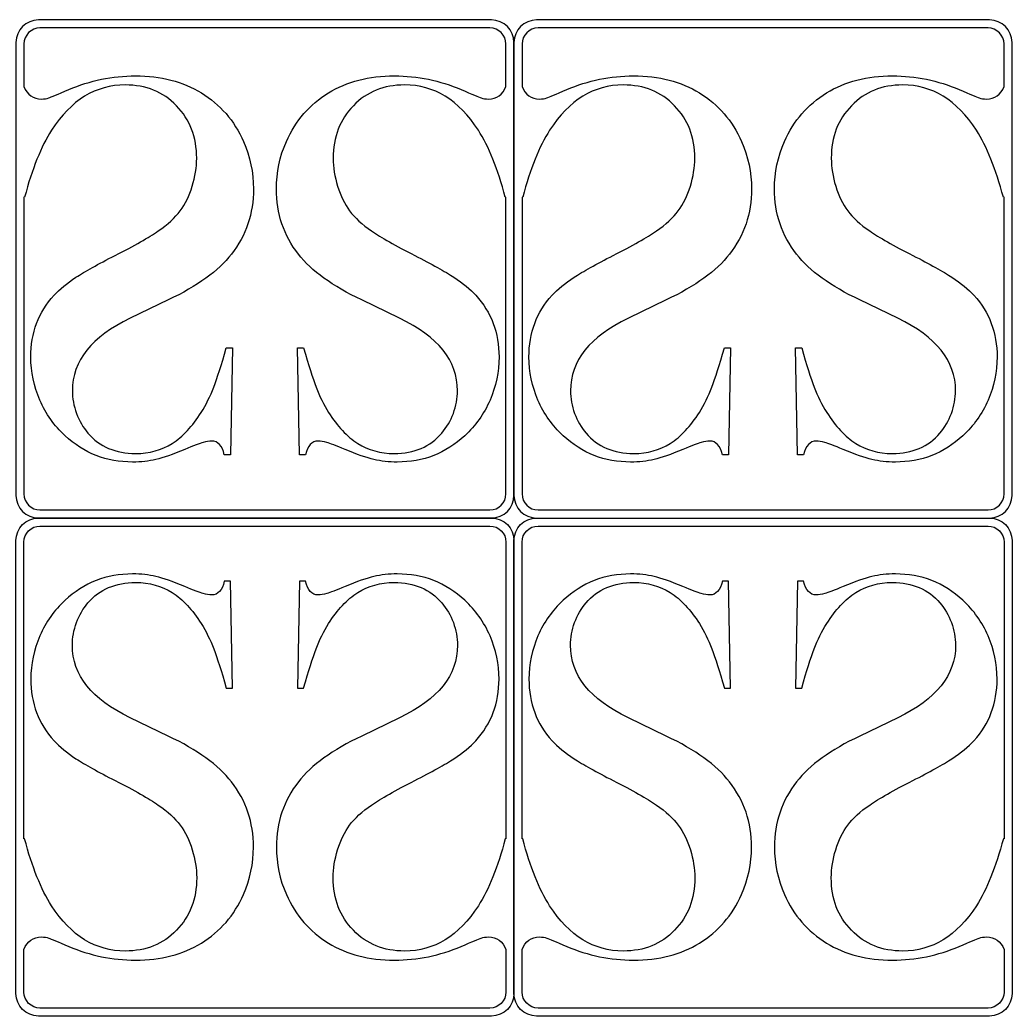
# Model space of a CAD drawing. Header units: centimetres. Extents: x -6 to 6, y -11 to 11.
# Drawn here: x 2.016 to 6, y 7 to 11 of the extents above; entities that cross this region are included whole.
import ezdxf

# ---------------------------------------------------------------- set-up
doc = ezdxf.new("R2010")
doc.units = ezdxf.units.CM
doc.header["$MEASUREMENT"] = 0
doc.layers.add('layer 1', color=7, linetype='Continuous')

msp = doc.modelspace()

# ---------------------------------------------------------------- linework, layer by layer
at = {"layer": 'layer 1', "color": 242}
for points, knots in [([(3.9094, 9.00025), (3.9094, 9.00025), (2.09061, 9.00025), (2.09061, 9.00025), (2.09061, 9.00025), (2.04078, 9.00025), (2, 9.04104), (2, 9.09087), (2, 9.09087), (2, 9.09087), (2, 10.90963), (2, 10.90963), (2, 10.90963), (2, 10.95948), (2.04078, 11.00026), (2.09061, 11.00026), (2.09061, 11.00026), (2.09061, 11.00026), (3.9094, 11.00026), (3.9094, 11.00026), (3.9094, 11.00026), (3.95923, 11.00026), (4, 10.95948), (4, 10.90965), (4, 10.90965), (4, 10.90965), (4.00001, 9.09085), (4.00001, 9.09085), (4.00001, 9.09085), (4.00001, 9.04102), (3.95922, 9.00026), (3.9094, 9.00025)], [0, 0, 0, 0, 0.1111111, 0.1111111, 0.1111111, 0.1111111, 0.2222222, 0.2222222, 0.2222222, 0.2222222, 0.3333333, 0.3333333, 0.3333333, 0.3333333, 0.4444444, 0.4444444, 0.4444444, 0.4444444, 0.5555556, 0.5555556, 0.5555556, 0.5555556, 0.6666667, 0.6666667, 0.6666667, 0.6666667, 0.7777778, 0.7777778, 0.7777778, 0.7777778, 1, 1, 1, 1]), ([(5.9094, 9.00023), (5.9094, 9.00023), (4.09062, 9.00023), (4.09062, 9.00023), (4.09062, 9.00023), (4.04079, 9.00023), (4.00001, 9.04102), (4.00001, 9.09085), (4.00001, 9.09085), (4.00001, 9.09085), (4.00002, 10.90961), (4.00002, 10.90961), (4.00002, 10.90961), (4.00002, 10.95946), (4.04079, 11.00024), (4.09062, 11.00024), (4.09062, 11.00024), (4.09062, 11.00024), (5.9094, 11.00024), (5.9094, 11.00024), (5.9094, 11.00024), (5.95924, 11.00024), (6.00001, 10.95946), (6.00001, 10.90963), (6.00001, 10.90963), (6.00001, 10.90963), (6.00002, 9.09083), (6.00002, 9.09083), (6.00002, 9.09083), (6.00002, 9.041), (5.95923, 9.00024), (5.9094, 9.00023)], [0, 0, 0, 0, 0.1111111, 0.1111111, 0.1111111, 0.1111111, 0.2222222, 0.2222222, 0.2222222, 0.2222222, 0.3333333, 0.3333333, 0.3333333, 0.3333333, 0.4444444, 0.4444444, 0.4444444, 0.4444444, 0.5555556, 0.5555556, 0.5555556, 0.5555556, 0.6666667, 0.6666667, 0.6666667, 0.6666667, 0.7777778, 0.7777778, 0.7777778, 0.7777778, 1, 1, 1, 1]), ([(2.03227, 10.28803), (2.03227, 10.28803), (2.03492, 10.28799), (2.03492, 10.28799), (2.03492, 10.28799), (2.06518, 10.40197), (2.10132, 10.49161), (2.14301, 10.55727), (2.14301, 10.55727), (2.2216, 10.67863), (2.32044, 10.73913), (2.43922, 10.73913), (2.43922, 10.73913), (2.52222, 10.73911), (2.59084, 10.71147), (2.64469, 10.65576), (2.64469, 10.65576), (2.69892, 10.60043), (2.72585, 10.52998), (2.72585, 10.44476), (2.72585, 10.44476), (2.72586, 10.40824), (2.71995, 10.37062), (2.70814, 10.33262), (2.70814, 10.33262), (2.69597, 10.29426), (2.68011, 10.26143), (2.65982, 10.23413), (2.65982, 10.23413), (2.63916, 10.20571), (2.60965, 10.1788), (2.57165, 10.15298), (2.57165, 10.15298), (2.53404, 10.12677), (2.47612, 10.09395), (2.39828, 10.05448), (2.39828, 10.05448), (2.33005, 10.0198), (2.27728, 9.99066), (2.24113, 9.96669), (2.24113, 9.96669), (2.20461, 9.94308), (2.17547, 9.91873), (2.15297, 9.89438), (2.15297, 9.89438), (2.09101, 9.8265), (2.06001, 9.74388), (2.06001, 9.64687), (2.06001, 9.64687), (2.06001, 9.58673), (2.07218, 9.52919), (2.09616, 9.47349), (2.09616, 9.47349), (2.12051, 9.41815), (2.15408, 9.37057), (2.19724, 9.33073), (2.19724, 9.33073), (2.2736, 9.26026), (2.36397, 9.22486), (2.46837, 9.22486), (2.46837, 9.22486), (2.50232, 9.22486), (2.53366, 9.22819), (2.56243, 9.23519), (2.56243, 9.23519), (2.59122, 9.24182), (2.62994, 9.25548), (2.67789, 9.27577), (2.67789, 9.27577), (2.71404, 9.29014), (2.73839, 9.29938), (2.75167, 9.30307), (2.75167, 9.30307), (2.76458, 9.30711), (2.77602, 9.30897), (2.78597, 9.30897), (2.78597, 9.30897), (2.81143, 9.30895), (2.8284, 9.29089), (2.83688, 9.254), (2.83688, 9.254), (2.83688, 9.254), (2.86161, 9.25399), (2.86161, 9.25399), (2.86161, 9.25399), (2.86161, 9.25399), (2.86935, 9.68301), (2.86935, 9.68301), (2.86935, 9.68301), (2.86935, 9.68301), (2.84463, 9.68301), (2.84463, 9.68301), (2.84463, 9.68301), (2.82509, 9.61441), (2.80847, 9.56203), (2.79446, 9.52587), (2.79446, 9.52587), (2.78045, 9.48933), (2.76347, 9.45542), (2.74429, 9.42443), (2.74429, 9.42443), (2.70888, 9.36835), (2.67014, 9.32667), (2.62736, 9.29975), (2.62736, 9.29975), (2.58494, 9.27282), (2.53587, 9.25917), (2.48054, 9.25917), (2.48054, 9.25917), (2.40012, 9.25917), (2.3363, 9.28646), (2.28946, 9.34143), (2.28946, 9.34143), (2.26992, 9.36392), (2.25478, 9.39012), (2.24335, 9.42037), (2.24335, 9.42037), (2.23228, 9.45062), (2.22674, 9.48087), (2.22674, 9.51112), (2.22674, 9.51112), (2.22675, 9.63173), (2.30421, 9.72876), (2.45915, 9.80217), (2.45915, 9.80217), (2.45915, 9.80217), (2.6115, 9.87593), (2.6115, 9.87593), (2.6115, 9.87593), (2.72881, 9.93127), (2.81327, 9.99251), (2.86529, 10.05965), (2.86529, 10.05965), (2.92432, 10.13489), (2.95382, 10.22196), (2.95382, 10.32156), (2.95382, 10.32156), (2.95382, 10.38796), (2.94054, 10.45141), (2.91398, 10.5119), (2.91398, 10.5119), (2.87636, 10.596), (2.82028, 10.66129), (2.74503, 10.70704), (2.74503, 10.70704), (2.67015, 10.75277), (2.58198, 10.77565), (2.48017, 10.77565), (2.48017, 10.77565), (2.38721, 10.77565), (2.29794, 10.75721), (2.21199, 10.72069), (2.21199, 10.72069), (2.16737, 10.70113), (2.1408, 10.69007), (2.13231, 10.68712), (2.13231, 10.68712), (2.12346, 10.68417), (2.11387, 10.68269), (2.1028, 10.68269), (2.1028, 10.68269), (2.06908, 10.68268), (2.04533, 10.69946), (2.03227, 10.73295), (2.03227, 10.73295), (2.03227, 10.73295), (2.03227, 10.9037), (2.03227, 10.9037), (2.03227, 10.9037), (2.03227, 10.93906), (2.0612, 10.96799), (2.09656, 10.96799), (2.09656, 10.96799), (2.09656, 10.96799), (3.90345, 10.96797), (3.90345, 10.96797), (3.90345, 10.96797), (3.93881, 10.96797), (3.96773, 10.93906), (3.96773, 10.9037), (3.96773, 10.9037), (3.96773, 10.9037), (3.96774, 10.73332), (3.96774, 10.73332), (3.96774, 10.73332), (3.9547, 10.69956), (3.93092, 10.68269), (3.89707, 10.68269), (3.89707, 10.68269), (3.886, 10.68268), (3.87642, 10.68417), (3.86756, 10.68712), (3.86756, 10.68712), (3.85908, 10.69006), (3.83252, 10.70114), (3.78788, 10.72069), (3.78788, 10.72069), (3.70193, 10.75721), (3.61266, 10.77565), (3.5197, 10.77565), (3.5197, 10.77565), (3.4179, 10.77565), (3.32973, 10.75278), (3.25484, 10.70704), (3.25484, 10.70704), (3.1796, 10.66129), (3.12352, 10.596), (3.0859, 10.5119), (3.0859, 10.5119), (3.05933, 10.4514), (3.04605, 10.38796), (3.04605, 10.32156), (3.04605, 10.32156), (3.04606, 10.22195), (3.07557, 10.1349), (3.13459, 10.05965), (3.13459, 10.05965), (3.1866, 9.99249), (3.27108, 9.93128), (3.38838, 9.87594), (3.38838, 9.87594), (3.38838, 9.87594), (3.54073, 9.80215), (3.54073, 9.80215), (3.54073, 9.80215), (3.69566, 9.72875), (3.77313, 9.63174), (3.77313, 9.51112), (3.77313, 9.51112), (3.77313, 9.48086), (3.76759, 9.45062), (3.75653, 9.42037), (3.75653, 9.42037), (3.74509, 9.39012), (3.72996, 9.36393), (3.71041, 9.34143), (3.71041, 9.34143), (3.66357, 9.28645), (3.59975, 9.25917), (3.51933, 9.25917), (3.51933, 9.25917), (3.46401, 9.25917), (3.41494, 9.27282), (3.37252, 9.29975), (3.37252, 9.29975), (3.32973, 9.32666), (3.291, 9.36836), (3.25558, 9.42443), (3.25558, 9.42443), (3.23641, 9.4554), (3.21943, 9.48935), (3.20541, 9.52587), (3.20541, 9.52587), (3.1914, 9.56202), (3.1748, 9.61441), (3.15525, 9.68301), (3.15525, 9.68301), (3.15525, 9.68301), (3.13053, 9.68301), (3.13053, 9.68301), (3.13053, 9.68301), (3.13053, 9.68301), (3.13828, 9.25399), (3.13828, 9.25399), (3.13828, 9.25399), (3.13828, 9.25399), (3.163, 9.25399), (3.163, 9.25399), (3.163, 9.25399), (3.17147, 9.29088), (3.18844, 9.30897), (3.2139, 9.30897), (3.2139, 9.30897), (3.22386, 9.30895), (3.23529, 9.30712), (3.2482, 9.30307), (3.2482, 9.30307), (3.26148, 9.29937), (3.28583, 9.29015), (3.32198, 9.27577), (3.32198, 9.27577), (3.36994, 9.25548), (3.40867, 9.24183), (3.43744, 9.23519), (3.43744, 9.23519), (3.46622, 9.22817), (3.49757, 9.22486), (3.53151, 9.22486), (3.53151, 9.22486), (3.6359, 9.22486), (3.72628, 9.26027), (3.80264, 9.33073), (3.80264, 9.33073), (3.84579, 9.37057), (3.87936, 9.41816), (3.90371, 9.47349), (3.90371, 9.47349), (3.9277, 9.52918), (3.93986, 9.58674), (3.93986, 9.64687), (3.93986, 9.64687), (3.93987, 9.74387), (3.90888, 9.82651), (3.8469, 9.89438), (3.8469, 9.89438), (3.82441, 9.91871), (3.79526, 9.94308), (3.75874, 9.96669), (3.75874, 9.96669), (3.72259, 9.99065), (3.66984, 10.01981), (3.60159, 10.05448), (3.60159, 10.05448), (3.52377, 10.09393), (3.46585, 10.12679), (3.42822, 10.15298), (3.42822, 10.15298), (3.39023, 10.17879), (3.36071, 10.20572), (3.34005, 10.23413), (3.34005, 10.23413), (3.31977, 10.26141), (3.30391, 10.29426), (3.29173, 10.33262), (3.29173, 10.33262), (3.27994, 10.37061), (3.27403, 10.40824), (3.27403, 10.44476), (3.27403, 10.44476), (3.27403, 10.52996), (3.30096, 10.60043), (3.35518, 10.65576), (3.35518, 10.65576), (3.40904, 10.71147), (3.47765, 10.73913), (3.56065, 10.73913), (3.56065, 10.73913), (3.67943, 10.73911), (3.77829, 10.67864), (3.85686, 10.55727), (3.85686, 10.55727), (3.89855, 10.4916), (3.93469, 10.40197), (3.96495, 10.28799), (3.96495, 10.28799), (3.96495, 10.28799), (3.96774, 10.28803), (3.96774, 10.28803), (3.96774, 10.28803), (3.96774, 10.28803), (3.96774, 9.0968), (3.96774, 9.0968), (3.96774, 9.0968), (3.96774, 9.06144), (3.9388, 9.03253), (3.90344, 9.03253), (3.90344, 9.03253), (3.90344, 9.03253), (2.09656, 9.03251), (2.09656, 9.03251), (2.09656, 9.03251), (2.0612, 9.03251), (2.03227, 9.06146), (2.03227, 9.09682), (2.03227, 9.09682), (2.03227, 9.09682), (2.03227, 10.28803), (2.03227, 10.28803)], [0, 0, 0, 0, 0.0107527, 0.0107527, 0.0107527, 0.0107527, 0.0215054, 0.0215054, 0.0215054, 0.0215054, 0.0322581, 0.0322581, 0.0322581, 0.0322581, 0.0430108, 0.0430108, 0.0430108, 0.0430108, 0.0537634, 0.0537634, 0.0537634, 0.0537634, 0.0645161, 0.0645161, 0.0645161, 0.0645161, 0.0752688, 0.0752688, 0.0752688, 0.0752688, 0.0860215, 0.0860215, 0.0860215, 0.0860215, 0.0967742, 0.0967742, 0.0967742, 0.0967742, 0.1075269, 0.1075269, 0.1075269, 0.1075269, 0.1182796, 0.1182796, 0.1182796, 0.1182796, 0.1290323, 0.1290323, 0.1290323, 0.1290323, 0.1397849, 0.1397849, 0.1397849, 0.1397849, 0.1505376, 0.1505376, 0.1505376, 0.1505376, 0.1612903, 0.1612903, 0.1612903, 0.1612903, 0.172043, 0.172043, 0.172043, 0.172043, 0.1827957, 0.1827957, 0.1827957, 0.1827957, 0.1935484, 0.1935484, 0.1935484, 0.1935484, 0.2043011, 0.2043011, 0.2043011, 0.2043011, 0.2150538, 0.2150538, 0.2150538, 0.2150538, 0.2258065, 0.2258065, 0.2258065, 0.2258065, 0.2365591, 0.2365591, 0.2365591, 0.2365591, 0.2473118, 0.2473118, 0.2473118, 0.2473118, 0.2580645, 0.2580645, 0.2580645, 0.2580645, 0.2688172, 0.2688172, 0.2688172, 0.2688172, 0.2795699, 0.2795699, 0.2795699, 0.2795699, 0.2903226, 0.2903226, 0.2903226, 0.2903226, 0.3010753, 0.3010753, 0.3010753, 0.3010753, 0.311828, 0.311828, 0.311828, 0.311828, 0.3225806, 0.3225806, 0.3225806, 0.3225806, 0.3333333, 0.3333333, 0.3333333, 0.3333333, 0.344086, 0.344086, 0.344086, 0.344086, 0.3548387, 0.3548387, 0.3548387, 0.3548387, 0.3655914, 0.3655914, 0.3655914, 0.3655914, 0.3763441, 0.3763441, 0.3763441, 0.3763441, 0.3870968, 0.3870968, 0.3870968, 0.3870968, 0.3978495, 0.3978495, 0.3978495, 0.3978495, 0.4086022, 0.4086022, 0.4086022, 0.4086022, 0.4193548, 0.4193548, 0.4193548, 0.4193548, 0.4301075, 0.4301075, 0.4301075, 0.4301075, 0.4408602, 0.4408602, 0.4408602, 0.4408602, 0.4516129, 0.4516129, 0.4516129, 0.4516129, 0.4623656, 0.4623656, 0.4623656, 0.4623656, 0.4731183, 0.4731183, 0.4731183, 0.4731183, 0.483871, 0.483871, 0.483871, 0.483871, 0.4946237, 0.4946237, 0.4946237, 0.4946237, 0.5053763, 0.5053763, 0.5053763, 0.5053763, 0.516129, 0.516129, 0.516129, 0.516129, 0.5268817, 0.5268817, 0.5268817, 0.5268817, 0.5376344, 0.5376344, 0.5376344, 0.5376344, 0.5483871, 0.5483871, 0.5483871, 0.5483871, 0.5591398, 0.5591398, 0.5591398, 0.5591398, 0.5698925, 0.5698925, 0.5698925, 0.5698925, 0.5806452, 0.5806452, 0.5806452, 0.5806452, 0.5913978, 0.5913978, 0.5913978, 0.5913978, 0.6021505, 0.6021505, 0.6021505, 0.6021505, 0.6129032, 0.6129032, 0.6129032, 0.6129032, 0.6236559, 0.6236559, 0.6236559, 0.6236559, 0.6344086, 0.6344086, 0.6344086, 0.6344086, 0.6451613, 0.6451613, 0.6451613, 0.6451613, 0.655914, 0.655914, 0.655914, 0.655914, 0.6666667, 0.6666667, 0.6666667, 0.6666667, 0.6774194, 0.6774194, 0.6774194, 0.6774194, 0.688172, 0.688172, 0.688172, 0.688172, 0.6989247, 0.6989247, 0.6989247, 0.6989247, 0.7096774, 0.7096774, 0.7096774, 0.7096774, 0.7204301, 0.7204301, 0.7204301, 0.7204301, 0.7311828, 0.7311828, 0.7311828, 0.7311828, 0.7419355, 0.7419355, 0.7419355, 0.7419355, 0.7526882, 0.7526882, 0.7526882, 0.7526882, 0.7634409, 0.7634409, 0.7634409, 0.7634409, 0.7741935, 0.7741935, 0.7741935, 0.7741935, 0.7849462, 0.7849462, 0.7849462, 0.7849462, 0.7956989, 0.7956989, 0.7956989, 0.7956989, 0.8064516, 0.8064516, 0.8064516, 0.8064516, 0.8172043, 0.8172043, 0.8172043, 0.8172043, 0.827957, 0.827957, 0.827957, 0.827957, 0.8387097, 0.8387097, 0.8387097, 0.8387097, 0.8494624, 0.8494624, 0.8494624, 0.8494624, 0.8602151, 0.8602151, 0.8602151, 0.8602151, 0.8709677, 0.8709677, 0.8709677, 0.8709677, 0.8817204, 0.8817204, 0.8817204, 0.8817204, 0.8924731, 0.8924731, 0.8924731, 0.8924731, 0.9032258, 0.9032258, 0.9032258, 0.9032258, 0.9139785, 0.9139785, 0.9139785, 0.9139785, 0.9247312, 0.9247312, 0.9247312, 0.9247312, 0.9354839, 0.9354839, 0.9354839, 0.9354839, 0.9462366, 0.9462366, 0.9462366, 0.9462366, 0.9569892, 0.9569892, 0.9569892, 0.9569892, 0.9677419, 0.9677419, 0.9677419, 0.9677419, 0.9784946, 0.9784946, 0.9784946, 0.9784946, 1, 1, 1, 1]), ([(4.03228, 10.28801), (4.03228, 10.28801), (4.03493, 10.28797), (4.03493, 10.28797), (4.03493, 10.28797), (4.06519, 10.40195), (4.10133, 10.49159), (4.14302, 10.55725), (4.14302, 10.55725), (4.2216, 10.67861), (4.32045, 10.73911), (4.43923, 10.73911), (4.43923, 10.73911), (4.52223, 10.73909), (4.59085, 10.71145), (4.6447, 10.65574), (4.6447, 10.65574), (4.69893, 10.60041), (4.72586, 10.52996), (4.72586, 10.44474), (4.72586, 10.44474), (4.72586, 10.40822), (4.71996, 10.3706), (4.70815, 10.3326), (4.70815, 10.3326), (4.69599, 10.29424), (4.68012, 10.26141), (4.65983, 10.23411), (4.65983, 10.23411), (4.63917, 10.20569), (4.60966, 10.17878), (4.57166, 10.15296), (4.57166, 10.15296), (4.53404, 10.12675), (4.47613, 10.09393), (4.39829, 10.05446), (4.39829, 10.05446), (4.33006, 10.01978), (4.27729, 9.99064), (4.24114, 9.96667), (4.24114, 9.96667), (4.20462, 9.94306), (4.17548, 9.91871), (4.15298, 9.89436), (4.15298, 9.89436), (4.09102, 9.82648), (4.06002, 9.74386), (4.06002, 9.64685), (4.06002, 9.64685), (4.06002, 9.58671), (4.07219, 9.52917), (4.09617, 9.47347), (4.09617, 9.47347), (4.12053, 9.41813), (4.15409, 9.37055), (4.19725, 9.33071), (4.19725, 9.33071), (4.2736, 9.26024), (4.36398, 9.22484), (4.46838, 9.22484), (4.46838, 9.22484), (4.50232, 9.22484), (4.53367, 9.22817), (4.56244, 9.23517), (4.56244, 9.23517), (4.59122, 9.2418), (4.62995, 9.25546), (4.6779, 9.27575), (4.6779, 9.27575), (4.71405, 9.29012), (4.7384, 9.29936), (4.75168, 9.30305), (4.75168, 9.30305), (4.7646, 9.30709), (4.77603, 9.30895), (4.78598, 9.30895), (4.78598, 9.30895), (4.81145, 9.30893), (4.82841, 9.29087), (4.83689, 9.25398), (4.83689, 9.25398), (4.83689, 9.25398), (4.86161, 9.25397), (4.86161, 9.25397), (4.86161, 9.25397), (4.86161, 9.25397), (4.86935, 9.68299), (4.86935, 9.68299), (4.86935, 9.68299), (4.86935, 9.68299), (4.84465, 9.68299), (4.84465, 9.68299), (4.84465, 9.68299), (4.8251, 9.61439), (4.80848, 9.56201), (4.79447, 9.52585), (4.79447, 9.52585), (4.78045, 9.48931), (4.76348, 9.4554), (4.7443, 9.42441), (4.7443, 9.42441), (4.70889, 9.36833), (4.67015, 9.32665), (4.62737, 9.29973), (4.62737, 9.29973), (4.58494, 9.2728), (4.53588, 9.25915), (4.48055, 9.25915), (4.48055, 9.25915), (4.40014, 9.25915), (4.33631, 9.28644), (4.28947, 9.34141), (4.28947, 9.34141), (4.26992, 9.3639), (4.25479, 9.3901), (4.24336, 9.42035), (4.24336, 9.42035), (4.2323, 9.4506), (4.22675, 9.48085), (4.22675, 9.5111), (4.22675, 9.5111), (4.22675, 9.63171), (4.30422, 9.72874), (4.45916, 9.80215), (4.45916, 9.80215), (4.45916, 9.80215), (4.6115, 9.87591), (4.6115, 9.87591), (4.6115, 9.87591), (4.72882, 9.93125), (4.81328, 9.99249), (4.8653, 10.05963), (4.8653, 10.05963), (4.92433, 10.13487), (4.95383, 10.22194), (4.95383, 10.32154), (4.95383, 10.32154), (4.95384, 10.38794), (4.94055, 10.45139), (4.91399, 10.51188), (4.91399, 10.51188), (4.87638, 10.59598), (4.82029, 10.66127), (4.74504, 10.70702), (4.74504, 10.70702), (4.67016, 10.75275), (4.58199, 10.77563), (4.48018, 10.77563), (4.48018, 10.77563), (4.38723, 10.77563), (4.29795, 10.75719), (4.212, 10.72067), (4.212, 10.72067), (4.16738, 10.70111), (4.14081, 10.69005), (4.13232, 10.6871), (4.13232, 10.6871), (4.12347, 10.68415), (4.11388, 10.68267), (4.10281, 10.68267), (4.10281, 10.68267), (4.06909, 10.68266), (4.04534, 10.69944), (4.03228, 10.73293), (4.03228, 10.73293), (4.03228, 10.73293), (4.03228, 10.90368), (4.03228, 10.90368), (4.03228, 10.90368), (4.03228, 10.93904), (4.06121, 10.96797), (4.09657, 10.96797), (4.09657, 10.96797), (4.09657, 10.96797), (5.90346, 10.96795), (5.90346, 10.96795), (5.90346, 10.96795), (5.93881, 10.96795), (5.96774, 10.93904), (5.96774, 10.90368), (5.96774, 10.90368), (5.96774, 10.90368), (5.96774, 10.7333), (5.96774, 10.7333), (5.96774, 10.7333), (5.95471, 10.69954), (5.93093, 10.68267), (5.89708, 10.68267), (5.89708, 10.68267), (5.88602, 10.68266), (5.87643, 10.68415), (5.86757, 10.6871), (5.86757, 10.6871), (5.85909, 10.69004), (5.83253, 10.70112), (5.78789, 10.72067), (5.78789, 10.72067), (5.70194, 10.75719), (5.61267, 10.77563), (5.51971, 10.77563), (5.51971, 10.77563), (5.4179, 10.77563), (5.32974, 10.75276), (5.25485, 10.70702), (5.25485, 10.70702), (5.17961, 10.66127), (5.12353, 10.59598), (5.08591, 10.51188), (5.08591, 10.51188), (5.05934, 10.45138), (5.04606, 10.38794), (5.04606, 10.32154), (5.04606, 10.32154), (5.04607, 10.22193), (5.07558, 10.13488), (5.1346, 10.05963), (5.1346, 10.05963), (5.18661, 9.99247), (5.27109, 9.93126), (5.38839, 9.87592), (5.38839, 9.87592), (5.38839, 9.87592), (5.54074, 9.80213), (5.54074, 9.80213), (5.54074, 9.80213), (5.69567, 9.72873), (5.77314, 9.63172), (5.77314, 9.5111), (5.77314, 9.5111), (5.77314, 9.48084), (5.7676, 9.4506), (5.75654, 9.42035), (5.75654, 9.42035), (5.7451, 9.3901), (5.72997, 9.36391), (5.71042, 9.34141), (5.71042, 9.34141), (5.66359, 9.28643), (5.59976, 9.25915), (5.51934, 9.25915), (5.51934, 9.25915), (5.46402, 9.25915), (5.41495, 9.2728), (5.37253, 9.29973), (5.37253, 9.29973), (5.32975, 9.32664), (5.29101, 9.36834), (5.25559, 9.42441), (5.25559, 9.42441), (5.23641, 9.45538), (5.21944, 9.48933), (5.20542, 9.52585), (5.20542, 9.52585), (5.19141, 9.562), (5.17481, 9.61439), (5.15526, 9.68299), (5.15526, 9.68299), (5.15526, 9.68299), (5.13054, 9.68299), (5.13054, 9.68299), (5.13054, 9.68299), (5.13054, 9.68299), (5.13829, 9.25397), (5.13829, 9.25397), (5.13829, 9.25397), (5.13829, 9.25397), (5.16301, 9.25397), (5.16301, 9.25397), (5.16301, 9.25397), (5.17148, 9.29086), (5.18845, 9.30895), (5.21391, 9.30895), (5.21391, 9.30895), (5.22387, 9.30893), (5.2353, 9.3071), (5.24821, 9.30305), (5.24821, 9.30305), (5.26149, 9.29935), (5.28584, 9.29013), (5.32199, 9.27575), (5.32199, 9.27575), (5.36995, 9.25546), (5.40868, 9.24181), (5.43745, 9.23517), (5.43745, 9.23517), (5.46622, 9.22815), (5.49758, 9.22484), (5.53152, 9.22484), (5.53152, 9.22484), (5.63591, 9.22484), (5.72629, 9.26025), (5.80265, 9.33071), (5.80265, 9.33071), (5.8458, 9.37055), (5.87937, 9.41814), (5.90372, 9.47347), (5.90372, 9.47347), (5.92771, 9.52916), (5.93987, 9.58672), (5.93987, 9.64685), (5.93987, 9.64685), (5.93987, 9.74385), (5.90889, 9.82649), (5.84691, 9.89436), (5.84691, 9.89436), (5.82441, 9.91869), (5.79527, 9.94306), (5.75875, 9.96667), (5.75875, 9.96667), (5.7226, 9.99063), (5.66985, 10.01979), (5.6016, 10.05446), (5.6016, 10.05446), (5.52378, 10.09391), (5.46586, 10.12677), (5.42823, 10.15296), (5.42823, 10.15296), (5.39024, 10.17877), (5.36072, 10.2057), (5.34006, 10.23411), (5.34006, 10.23411), (5.31978, 10.26139), (5.30392, 10.29424), (5.29174, 10.3326), (5.29174, 10.3326), (5.27995, 10.37059), (5.27404, 10.40822), (5.27404, 10.44474), (5.27404, 10.44474), (5.27404, 10.52994), (5.30097, 10.60041), (5.35519, 10.65574), (5.35519, 10.65574), (5.40904, 10.71145), (5.47766, 10.73911), (5.56066, 10.73911), (5.56066, 10.73911), (5.67944, 10.73909), (5.7783, 10.67862), (5.85687, 10.55725), (5.85687, 10.55725), (5.89857, 10.49158), (5.9347, 10.40195), (5.96496, 10.28797), (5.96496, 10.28797), (5.96496, 10.28797), (5.96774, 10.28801), (5.96774, 10.28801), (5.96774, 10.28801), (5.96774, 10.28801), (5.96774, 9.09678), (5.96774, 9.09678), (5.96774, 9.09678), (5.96774, 9.06142), (5.93881, 9.03251), (5.90345, 9.03251), (5.90345, 9.03251), (5.90345, 9.03251), (4.09658, 9.03249), (4.09658, 9.03249), (4.09658, 9.03249), (4.06121, 9.03249), (4.03228, 9.06144), (4.03228, 9.0968), (4.03228, 9.0968), (4.03228, 9.0968), (4.03228, 10.28801), (4.03228, 10.28801)], [0, 0, 0, 0, 0.0107527, 0.0107527, 0.0107527, 0.0107527, 0.0215054, 0.0215054, 0.0215054, 0.0215054, 0.0322581, 0.0322581, 0.0322581, 0.0322581, 0.0430108, 0.0430108, 0.0430108, 0.0430108, 0.0537634, 0.0537634, 0.0537634, 0.0537634, 0.0645161, 0.0645161, 0.0645161, 0.0645161, 0.0752688, 0.0752688, 0.0752688, 0.0752688, 0.0860215, 0.0860215, 0.0860215, 0.0860215, 0.0967742, 0.0967742, 0.0967742, 0.0967742, 0.1075269, 0.1075269, 0.1075269, 0.1075269, 0.1182796, 0.1182796, 0.1182796, 0.1182796, 0.1290323, 0.1290323, 0.1290323, 0.1290323, 0.1397849, 0.1397849, 0.1397849, 0.1397849, 0.1505376, 0.1505376, 0.1505376, 0.1505376, 0.1612903, 0.1612903, 0.1612903, 0.1612903, 0.172043, 0.172043, 0.172043, 0.172043, 0.1827957, 0.1827957, 0.1827957, 0.1827957, 0.1935484, 0.1935484, 0.1935484, 0.1935484, 0.2043011, 0.2043011, 0.2043011, 0.2043011, 0.2150538, 0.2150538, 0.2150538, 0.2150538, 0.2258065, 0.2258065, 0.2258065, 0.2258065, 0.2365591, 0.2365591, 0.2365591, 0.2365591, 0.2473118, 0.2473118, 0.2473118, 0.2473118, 0.2580645, 0.2580645, 0.2580645, 0.2580645, 0.2688172, 0.2688172, 0.2688172, 0.2688172, 0.2795699, 0.2795699, 0.2795699, 0.2795699, 0.2903226, 0.2903226, 0.2903226, 0.2903226, 0.3010753, 0.3010753, 0.3010753, 0.3010753, 0.311828, 0.311828, 0.311828, 0.311828, 0.3225806, 0.3225806, 0.3225806, 0.3225806, 0.3333333, 0.3333333, 0.3333333, 0.3333333, 0.344086, 0.344086, 0.344086, 0.344086, 0.3548387, 0.3548387, 0.3548387, 0.3548387, 0.3655914, 0.3655914, 0.3655914, 0.3655914, 0.3763441, 0.3763441, 0.3763441, 0.3763441, 0.3870968, 0.3870968, 0.3870968, 0.3870968, 0.3978495, 0.3978495, 0.3978495, 0.3978495, 0.4086022, 0.4086022, 0.4086022, 0.4086022, 0.4193548, 0.4193548, 0.4193548, 0.4193548, 0.4301075, 0.4301075, 0.4301075, 0.4301075, 0.4408602, 0.4408602, 0.4408602, 0.4408602, 0.4516129, 0.4516129, 0.4516129, 0.4516129, 0.4623656, 0.4623656, 0.4623656, 0.4623656, 0.4731183, 0.4731183, 0.4731183, 0.4731183, 0.483871, 0.483871, 0.483871, 0.483871, 0.4946237, 0.4946237, 0.4946237, 0.4946237, 0.5053763, 0.5053763, 0.5053763, 0.5053763, 0.516129, 0.516129, 0.516129, 0.516129, 0.5268817, 0.5268817, 0.5268817, 0.5268817, 0.5376344, 0.5376344, 0.5376344, 0.5376344, 0.5483871, 0.5483871, 0.5483871, 0.5483871, 0.5591398, 0.5591398, 0.5591398, 0.5591398, 0.5698925, 0.5698925, 0.5698925, 0.5698925, 0.5806452, 0.5806452, 0.5806452, 0.5806452, 0.5913978, 0.5913978, 0.5913978, 0.5913978, 0.6021505, 0.6021505, 0.6021505, 0.6021505, 0.6129032, 0.6129032, 0.6129032, 0.6129032, 0.6236559, 0.6236559, 0.6236559, 0.6236559, 0.6344086, 0.6344086, 0.6344086, 0.6344086, 0.6451613, 0.6451613, 0.6451613, 0.6451613, 0.655914, 0.655914, 0.655914, 0.655914, 0.6666667, 0.6666667, 0.6666667, 0.6666667, 0.6774194, 0.6774194, 0.6774194, 0.6774194, 0.688172, 0.688172, 0.688172, 0.688172, 0.6989247, 0.6989247, 0.6989247, 0.6989247, 0.7096774, 0.7096774, 0.7096774, 0.7096774, 0.7204301, 0.7204301, 0.7204301, 0.7204301, 0.7311828, 0.7311828, 0.7311828, 0.7311828, 0.7419355, 0.7419355, 0.7419355, 0.7419355, 0.7526882, 0.7526882, 0.7526882, 0.7526882, 0.7634409, 0.7634409, 0.7634409, 0.7634409, 0.7741935, 0.7741935, 0.7741935, 0.7741935, 0.7849462, 0.7849462, 0.7849462, 0.7849462, 0.7956989, 0.7956989, 0.7956989, 0.7956989, 0.8064516, 0.8064516, 0.8064516, 0.8064516, 0.8172043, 0.8172043, 0.8172043, 0.8172043, 0.827957, 0.827957, 0.827957, 0.827957, 0.8387097, 0.8387097, 0.8387097, 0.8387097, 0.8494624, 0.8494624, 0.8494624, 0.8494624, 0.8602151, 0.8602151, 0.8602151, 0.8602151, 0.8709677, 0.8709677, 0.8709677, 0.8709677, 0.8817204, 0.8817204, 0.8817204, 0.8817204, 0.8924731, 0.8924731, 0.8924731, 0.8924731, 0.9032258, 0.9032258, 0.9032258, 0.9032258, 0.9139785, 0.9139785, 0.9139785, 0.9139785, 0.9247312, 0.9247312, 0.9247312, 0.9247312, 0.9354839, 0.9354839, 0.9354839, 0.9354839, 0.9462366, 0.9462366, 0.9462366, 0.9462366, 0.9569892, 0.9569892, 0.9569892, 0.9569892, 0.9677419, 0.9677419, 0.9677419, 0.9677419, 0.9784946, 0.9784946, 0.9784946, 0.9784946, 1, 1, 1, 1]), ([(3.9094, 9.00021), (3.9094, 9.00021), (2.09061, 9.00021), (2.09061, 9.00021), (2.09061, 9.00021), (2.04078, 9.00021), (2, 8.95942), (2, 8.90959), (2, 8.90959), (2, 8.90959), (2, 7.09083), (2, 7.09083), (2, 7.09083), (2, 7.04098), (2.04078, 7.0002), (2.09061, 7.0002), (2.09061, 7.0002), (2.09061, 7.0002), (3.9094, 7.0002), (3.9094, 7.0002), (3.9094, 7.0002), (3.95923, 7.0002), (4, 7.04098), (4, 7.09081), (4, 7.09081), (4, 7.09081), (4.00001, 8.90961), (4.00001, 8.90961), (4.00001, 8.90961), (4.00001, 8.95944), (3.95922, 9.0002), (3.9094, 9.00021)], [0, 0, 0, 0, 0.1111111, 0.1111111, 0.1111111, 0.1111111, 0.2222222, 0.2222222, 0.2222222, 0.2222222, 0.3333333, 0.3333333, 0.3333333, 0.3333333, 0.4444444, 0.4444444, 0.4444444, 0.4444444, 0.5555556, 0.5555556, 0.5555556, 0.5555556, 0.6666667, 0.6666667, 0.6666667, 0.6666667, 0.7777778, 0.7777778, 0.7777778, 0.7777778, 1, 1, 1, 1]), ([(5.9094, 9.00023), (5.9094, 9.00023), (4.09062, 9.00023), (4.09062, 9.00023), (4.09062, 9.00023), (4.04079, 9.00023), (4.00001, 8.95944), (4.00001, 8.90961), (4.00001, 8.90961), (4.00001, 8.90961), (4.00002, 7.09085), (4.00002, 7.09085), (4.00002, 7.09085), (4.00002, 7.041), (4.04079, 7.00022), (4.09062, 7.00022), (4.09062, 7.00022), (4.09062, 7.00022), (5.9094, 7.00022), (5.9094, 7.00022), (5.9094, 7.00022), (5.95924, 7.00022), (6.00001, 7.041), (6.00001, 7.09083), (6.00001, 7.09083), (6.00001, 7.09083), (6.00002, 8.90963), (6.00002, 8.90963), (6.00002, 8.90963), (6.00002, 8.95946), (5.95923, 9.00022), (5.9094, 9.00023)], [0, 0, 0, 0, 0.1111111, 0.1111111, 0.1111111, 0.1111111, 0.2222222, 0.2222222, 0.2222222, 0.2222222, 0.3333333, 0.3333333, 0.3333333, 0.3333333, 0.4444444, 0.4444444, 0.4444444, 0.4444444, 0.5555556, 0.5555556, 0.5555556, 0.5555556, 0.6666667, 0.6666667, 0.6666667, 0.6666667, 0.7777778, 0.7777778, 0.7777778, 0.7777778, 1, 1, 1, 1]), ([(2.03227, 7.71243), (2.03227, 7.71243), (2.03492, 7.71247), (2.03492, 7.71247), (2.03492, 7.71247), (2.06518, 7.59849), (2.10132, 7.50885), (2.14301, 7.44319), (2.14301, 7.44319), (2.2216, 7.32183), (2.32044, 7.26133), (2.43922, 7.26133), (2.43922, 7.26133), (2.52222, 7.26135), (2.59084, 7.28899), (2.64469, 7.3447), (2.64469, 7.3447), (2.69892, 7.40003), (2.72585, 7.47048), (2.72585, 7.5557), (2.72585, 7.5557), (2.72586, 7.59222), (2.71995, 7.62984), (2.70814, 7.66784), (2.70814, 7.66784), (2.69597, 7.7062), (2.68011, 7.73903), (2.65982, 7.76633), (2.65982, 7.76633), (2.63916, 7.79475), (2.60965, 7.82166), (2.57165, 7.84748), (2.57165, 7.84748), (2.53404, 7.87369), (2.47612, 7.90651), (2.39828, 7.94598), (2.39828, 7.94598), (2.33005, 7.98066), (2.27728, 8.0098), (2.24113, 8.03377), (2.24113, 8.03377), (2.20461, 8.05738), (2.17547, 8.08173), (2.15297, 8.10608), (2.15297, 8.10608), (2.09101, 8.17396), (2.06001, 8.25658), (2.06001, 8.35359), (2.06001, 8.35359), (2.06001, 8.41373), (2.07218, 8.47127), (2.09616, 8.52697), (2.09616, 8.52697), (2.12051, 8.58231), (2.15408, 8.62989), (2.19724, 8.66973), (2.19724, 8.66973), (2.2736, 8.7402), (2.36397, 8.7756), (2.46837, 8.7756), (2.46837, 8.7756), (2.50232, 8.7756), (2.53366, 8.77227), (2.56243, 8.76527), (2.56243, 8.76527), (2.59122, 8.75864), (2.62994, 8.74498), (2.67789, 8.72469), (2.67789, 8.72469), (2.71404, 8.71032), (2.73839, 8.70108), (2.75167, 8.69739), (2.75167, 8.69739), (2.76458, 8.69335), (2.77602, 8.69149), (2.78597, 8.69149), (2.78597, 8.69149), (2.81143, 8.69151), (2.8284, 8.70957), (2.83688, 8.74646), (2.83688, 8.74646), (2.83688, 8.74646), (2.86161, 8.74647), (2.86161, 8.74647), (2.86161, 8.74647), (2.86161, 8.74647), (2.86935, 8.31745), (2.86935, 8.31745), (2.86935, 8.31745), (2.86935, 8.31745), (2.84463, 8.31745), (2.84463, 8.31745), (2.84463, 8.31745), (2.82509, 8.38605), (2.80847, 8.43843), (2.79446, 8.47459), (2.79446, 8.47459), (2.78045, 8.51113), (2.76347, 8.54504), (2.74429, 8.57603), (2.74429, 8.57603), (2.70888, 8.63211), (2.67014, 8.67379), (2.62736, 8.70071), (2.62736, 8.70071), (2.58494, 8.72764), (2.53587, 8.74129), (2.48054, 8.74129), (2.48054, 8.74129), (2.40012, 8.74129), (2.3363, 8.714), (2.28946, 8.65903), (2.28946, 8.65903), (2.26992, 8.63654), (2.25478, 8.61034), (2.24335, 8.58009), (2.24335, 8.58009), (2.23228, 8.54984), (2.22674, 8.51959), (2.22674, 8.48934), (2.22674, 8.48934), (2.22675, 8.36873), (2.30421, 8.2717), (2.45915, 8.19829), (2.45915, 8.19829), (2.45915, 8.19829), (2.6115, 8.12453), (2.6115, 8.12453), (2.6115, 8.12453), (2.72881, 8.06919), (2.81327, 8.00795), (2.86529, 7.94081), (2.86529, 7.94081), (2.92432, 7.86557), (2.95382, 7.7785), (2.95382, 7.6789), (2.95382, 7.6789), (2.95382, 7.6125), (2.94054, 7.54905), (2.91398, 7.48856), (2.91398, 7.48856), (2.87636, 7.40446), (2.82028, 7.33917), (2.74503, 7.29342), (2.74503, 7.29342), (2.67015, 7.24769), (2.58198, 7.22481), (2.48017, 7.22481), (2.48017, 7.22481), (2.38721, 7.22481), (2.29794, 7.24325), (2.21199, 7.27977), (2.21199, 7.27977), (2.16737, 7.29933), (2.1408, 7.31039), (2.13231, 7.31334), (2.13231, 7.31334), (2.12346, 7.31629), (2.11387, 7.31777), (2.1028, 7.31777), (2.1028, 7.31777), (2.06908, 7.31778), (2.04533, 7.301), (2.03227, 7.26751), (2.03227, 7.26751), (2.03227, 7.26751), (2.03227, 7.09676), (2.03227, 7.09676), (2.03227, 7.09676), (2.03227, 7.0614), (2.0612, 7.03247), (2.09656, 7.03247), (2.09656, 7.03247), (2.09656, 7.03247), (3.90345, 7.03249), (3.90345, 7.03249), (3.90345, 7.03249), (3.93881, 7.03249), (3.96773, 7.0614), (3.96773, 7.09676), (3.96773, 7.09676), (3.96773, 7.09676), (3.96774, 7.26714), (3.96774, 7.26714), (3.96774, 7.26714), (3.9547, 7.3009), (3.93092, 7.31777), (3.89707, 7.31777), (3.89707, 7.31777), (3.886, 7.31778), (3.87642, 7.31629), (3.86756, 7.31334), (3.86756, 7.31334), (3.85908, 7.3104), (3.83252, 7.29932), (3.78788, 7.27977), (3.78788, 7.27977), (3.70193, 7.24325), (3.61266, 7.22481), (3.5197, 7.22481), (3.5197, 7.22481), (3.4179, 7.22481), (3.32973, 7.24768), (3.25484, 7.29342), (3.25484, 7.29342), (3.1796, 7.33917), (3.12352, 7.40446), (3.0859, 7.48856), (3.0859, 7.48856), (3.05933, 7.54906), (3.04605, 7.6125), (3.04605, 7.6789), (3.04605, 7.6789), (3.04606, 7.77851), (3.07557, 7.86556), (3.13459, 7.94081), (3.13459, 7.94081), (3.1866, 8.00797), (3.27108, 8.06918), (3.38838, 8.12452), (3.38838, 8.12452), (3.38838, 8.12452), (3.54073, 8.19831), (3.54073, 8.19831), (3.54073, 8.19831), (3.69566, 8.27171), (3.77313, 8.36872), (3.77313, 8.48934), (3.77313, 8.48934), (3.77313, 8.5196), (3.76759, 8.54984), (3.75653, 8.58009), (3.75653, 8.58009), (3.74509, 8.61034), (3.72996, 8.63653), (3.71041, 8.65903), (3.71041, 8.65903), (3.66357, 8.71401), (3.59975, 8.74129), (3.51933, 8.74129), (3.51933, 8.74129), (3.46401, 8.74129), (3.41494, 8.72764), (3.37252, 8.70071), (3.37252, 8.70071), (3.32973, 8.6738), (3.291, 8.6321), (3.25558, 8.57603), (3.25558, 8.57603), (3.23641, 8.54506), (3.21943, 8.51111), (3.20541, 8.47459), (3.20541, 8.47459), (3.1914, 8.43844), (3.1748, 8.38605), (3.15525, 8.31745), (3.15525, 8.31745), (3.15525, 8.31745), (3.13053, 8.31745), (3.13053, 8.31745), (3.13053, 8.31745), (3.13053, 8.31745), (3.13828, 8.74647), (3.13828, 8.74647), (3.13828, 8.74647), (3.13828, 8.74647), (3.163, 8.74647), (3.163, 8.74647), (3.163, 8.74647), (3.17147, 8.70958), (3.18844, 8.69149), (3.2139, 8.69149), (3.2139, 8.69149), (3.22386, 8.69151), (3.23529, 8.69334), (3.2482, 8.69739), (3.2482, 8.69739), (3.26148, 8.70109), (3.28583, 8.71031), (3.32198, 8.72469), (3.32198, 8.72469), (3.36994, 8.74498), (3.40867, 8.75863), (3.43744, 8.76527), (3.43744, 8.76527), (3.46622, 8.77229), (3.49757, 8.7756), (3.53151, 8.7756), (3.53151, 8.7756), (3.6359, 8.7756), (3.72628, 8.74019), (3.80264, 8.66973), (3.80264, 8.66973), (3.84579, 8.62989), (3.87936, 8.5823), (3.90371, 8.52697), (3.90371, 8.52697), (3.9277, 8.47128), (3.93986, 8.41372), (3.93986, 8.35359), (3.93986, 8.35359), (3.93987, 8.25659), (3.90888, 8.17395), (3.8469, 8.10608), (3.8469, 8.10608), (3.82441, 8.08175), (3.79526, 8.05738), (3.75874, 8.03377), (3.75874, 8.03377), (3.72259, 8.00981), (3.66984, 7.98065), (3.60159, 7.94598), (3.60159, 7.94598), (3.52377, 7.90653), (3.46585, 7.87367), (3.42822, 7.84748), (3.42822, 7.84748), (3.39023, 7.82167), (3.36071, 7.79474), (3.34005, 7.76633), (3.34005, 7.76633), (3.31977, 7.73905), (3.30391, 7.7062), (3.29173, 7.66784), (3.29173, 7.66784), (3.27994, 7.62985), (3.27403, 7.59222), (3.27403, 7.5557), (3.27403, 7.5557), (3.27403, 7.4705), (3.30096, 7.40003), (3.35518, 7.3447), (3.35518, 7.3447), (3.40904, 7.28899), (3.47765, 7.26133), (3.56065, 7.26133), (3.56065, 7.26133), (3.67943, 7.26135), (3.77829, 7.32182), (3.85686, 7.44319), (3.85686, 7.44319), (3.89855, 7.50886), (3.93469, 7.59849), (3.96495, 7.71247), (3.96495, 7.71247), (3.96495, 7.71247), (3.96774, 7.71243), (3.96774, 7.71243), (3.96774, 7.71243), (3.96774, 7.71243), (3.96774, 8.90366), (3.96774, 8.90366), (3.96774, 8.90366), (3.96774, 8.93902), (3.9388, 8.96793), (3.90344, 8.96793), (3.90344, 8.96793), (3.90344, 8.96793), (2.09656, 8.96795), (2.09656, 8.96795), (2.09656, 8.96795), (2.0612, 8.96795), (2.03227, 8.939), (2.03227, 8.90364), (2.03227, 8.90364), (2.03227, 8.90364), (2.03227, 7.71243), (2.03227, 7.71243)], [0, 0, 0, 0, 0.0107527, 0.0107527, 0.0107527, 0.0107527, 0.0215054, 0.0215054, 0.0215054, 0.0215054, 0.0322581, 0.0322581, 0.0322581, 0.0322581, 0.0430108, 0.0430108, 0.0430108, 0.0430108, 0.0537634, 0.0537634, 0.0537634, 0.0537634, 0.0645161, 0.0645161, 0.0645161, 0.0645161, 0.0752688, 0.0752688, 0.0752688, 0.0752688, 0.0860215, 0.0860215, 0.0860215, 0.0860215, 0.0967742, 0.0967742, 0.0967742, 0.0967742, 0.1075269, 0.1075269, 0.1075269, 0.1075269, 0.1182796, 0.1182796, 0.1182796, 0.1182796, 0.1290323, 0.1290323, 0.1290323, 0.1290323, 0.1397849, 0.1397849, 0.1397849, 0.1397849, 0.1505376, 0.1505376, 0.1505376, 0.1505376, 0.1612903, 0.1612903, 0.1612903, 0.1612903, 0.172043, 0.172043, 0.172043, 0.172043, 0.1827957, 0.1827957, 0.1827957, 0.1827957, 0.1935484, 0.1935484, 0.1935484, 0.1935484, 0.2043011, 0.2043011, 0.2043011, 0.2043011, 0.2150538, 0.2150538, 0.2150538, 0.2150538, 0.2258065, 0.2258065, 0.2258065, 0.2258065, 0.2365591, 0.2365591, 0.2365591, 0.2365591, 0.2473118, 0.2473118, 0.2473118, 0.2473118, 0.2580645, 0.2580645, 0.2580645, 0.2580645, 0.2688172, 0.2688172, 0.2688172, 0.2688172, 0.2795699, 0.2795699, 0.2795699, 0.2795699, 0.2903226, 0.2903226, 0.2903226, 0.2903226, 0.3010753, 0.3010753, 0.3010753, 0.3010753, 0.311828, 0.311828, 0.311828, 0.311828, 0.3225806, 0.3225806, 0.3225806, 0.3225806, 0.3333333, 0.3333333, 0.3333333, 0.3333333, 0.344086, 0.344086, 0.344086, 0.344086, 0.3548387, 0.3548387, 0.3548387, 0.3548387, 0.3655914, 0.3655914, 0.3655914, 0.3655914, 0.3763441, 0.3763441, 0.3763441, 0.3763441, 0.3870968, 0.3870968, 0.3870968, 0.3870968, 0.3978495, 0.3978495, 0.3978495, 0.3978495, 0.4086022, 0.4086022, 0.4086022, 0.4086022, 0.4193548, 0.4193548, 0.4193548, 0.4193548, 0.4301075, 0.4301075, 0.4301075, 0.4301075, 0.4408602, 0.4408602, 0.4408602, 0.4408602, 0.4516129, 0.4516129, 0.4516129, 0.4516129, 0.4623656, 0.4623656, 0.4623656, 0.4623656, 0.4731183, 0.4731183, 0.4731183, 0.4731183, 0.483871, 0.483871, 0.483871, 0.483871, 0.4946237, 0.4946237, 0.4946237, 0.4946237, 0.5053763, 0.5053763, 0.5053763, 0.5053763, 0.516129, 0.516129, 0.516129, 0.516129, 0.5268817, 0.5268817, 0.5268817, 0.5268817, 0.5376344, 0.5376344, 0.5376344, 0.5376344, 0.5483871, 0.5483871, 0.5483871, 0.5483871, 0.5591398, 0.5591398, 0.5591398, 0.5591398, 0.5698925, 0.5698925, 0.5698925, 0.5698925, 0.5806452, 0.5806452, 0.5806452, 0.5806452, 0.5913978, 0.5913978, 0.5913978, 0.5913978, 0.6021505, 0.6021505, 0.6021505, 0.6021505, 0.6129032, 0.6129032, 0.6129032, 0.6129032, 0.6236559, 0.6236559, 0.6236559, 0.6236559, 0.6344086, 0.6344086, 0.6344086, 0.6344086, 0.6451613, 0.6451613, 0.6451613, 0.6451613, 0.655914, 0.655914, 0.655914, 0.655914, 0.6666667, 0.6666667, 0.6666667, 0.6666667, 0.6774194, 0.6774194, 0.6774194, 0.6774194, 0.688172, 0.688172, 0.688172, 0.688172, 0.6989247, 0.6989247, 0.6989247, 0.6989247, 0.7096774, 0.7096774, 0.7096774, 0.7096774, 0.7204301, 0.7204301, 0.7204301, 0.7204301, 0.7311828, 0.7311828, 0.7311828, 0.7311828, 0.7419355, 0.7419355, 0.7419355, 0.7419355, 0.7526882, 0.7526882, 0.7526882, 0.7526882, 0.7634409, 0.7634409, 0.7634409, 0.7634409, 0.7741935, 0.7741935, 0.7741935, 0.7741935, 0.7849462, 0.7849462, 0.7849462, 0.7849462, 0.7956989, 0.7956989, 0.7956989, 0.7956989, 0.8064516, 0.8064516, 0.8064516, 0.8064516, 0.8172043, 0.8172043, 0.8172043, 0.8172043, 0.827957, 0.827957, 0.827957, 0.827957, 0.8387097, 0.8387097, 0.8387097, 0.8387097, 0.8494624, 0.8494624, 0.8494624, 0.8494624, 0.8602151, 0.8602151, 0.8602151, 0.8602151, 0.8709677, 0.8709677, 0.8709677, 0.8709677, 0.8817204, 0.8817204, 0.8817204, 0.8817204, 0.8924731, 0.8924731, 0.8924731, 0.8924731, 0.9032258, 0.9032258, 0.9032258, 0.9032258, 0.9139785, 0.9139785, 0.9139785, 0.9139785, 0.9247312, 0.9247312, 0.9247312, 0.9247312, 0.9354839, 0.9354839, 0.9354839, 0.9354839, 0.9462366, 0.9462366, 0.9462366, 0.9462366, 0.9569892, 0.9569892, 0.9569892, 0.9569892, 0.9677419, 0.9677419, 0.9677419, 0.9677419, 0.9784946, 0.9784946, 0.9784946, 0.9784946, 1, 1, 1, 1]), ([(4.03228, 7.71245), (4.03228, 7.71245), (4.03493, 7.71249), (4.03493, 7.71249), (4.03493, 7.71249), (4.06519, 7.59851), (4.10133, 7.50887), (4.14302, 7.44321), (4.14302, 7.44321), (4.2216, 7.32185), (4.32045, 7.26135), (4.43923, 7.26135), (4.43923, 7.26135), (4.52223, 7.26137), (4.59085, 7.28901), (4.6447, 7.34472), (4.6447, 7.34472), (4.69893, 7.40005), (4.72586, 7.4705), (4.72586, 7.55572), (4.72586, 7.55572), (4.72586, 7.59224), (4.71996, 7.62986), (4.70815, 7.66786), (4.70815, 7.66786), (4.69599, 7.70622), (4.68012, 7.73905), (4.65983, 7.76635), (4.65983, 7.76635), (4.63917, 7.79477), (4.60966, 7.82168), (4.57166, 7.8475), (4.57166, 7.8475), (4.53404, 7.87371), (4.47613, 7.90653), (4.39829, 7.946), (4.39829, 7.946), (4.33006, 7.98068), (4.27729, 8.00982), (4.24114, 8.03379), (4.24114, 8.03379), (4.20462, 8.0574), (4.17548, 8.08175), (4.15298, 8.1061), (4.15298, 8.1061), (4.09102, 8.17398), (4.06002, 8.2566), (4.06002, 8.35361), (4.06002, 8.35361), (4.06002, 8.41375), (4.07219, 8.47129), (4.09617, 8.52699), (4.09617, 8.52699), (4.12053, 8.58233), (4.15409, 8.62991), (4.19725, 8.66975), (4.19725, 8.66975), (4.2736, 8.74022), (4.36398, 8.77562), (4.46838, 8.77562), (4.46838, 8.77562), (4.50232, 8.77562), (4.53367, 8.77229), (4.56244, 8.76529), (4.56244, 8.76529), (4.59122, 8.75866), (4.62995, 8.745), (4.6779, 8.72471), (4.6779, 8.72471), (4.71405, 8.71034), (4.7384, 8.7011), (4.75168, 8.69741), (4.75168, 8.69741), (4.7646, 8.69337), (4.77603, 8.69151), (4.78598, 8.69151), (4.78598, 8.69151), (4.81145, 8.69153), (4.82841, 8.70959), (4.83689, 8.74648), (4.83689, 8.74648), (4.83689, 8.74648), (4.86161, 8.74649), (4.86161, 8.74649), (4.86161, 8.74649), (4.86161, 8.74649), (4.86935, 8.31747), (4.86935, 8.31747), (4.86935, 8.31747), (4.86935, 8.31747), (4.84465, 8.31747), (4.84465, 8.31747), (4.84465, 8.31747), (4.8251, 8.38607), (4.80848, 8.43845), (4.79447, 8.47461), (4.79447, 8.47461), (4.78045, 8.51115), (4.76348, 8.54506), (4.7443, 8.57605), (4.7443, 8.57605), (4.70889, 8.63213), (4.67015, 8.67381), (4.62737, 8.70073), (4.62737, 8.70073), (4.58494, 8.72766), (4.53588, 8.74131), (4.48055, 8.74131), (4.48055, 8.74131), (4.40014, 8.74131), (4.33631, 8.71402), (4.28947, 8.65905), (4.28947, 8.65905), (4.26992, 8.63656), (4.25479, 8.61036), (4.24336, 8.58011), (4.24336, 8.58011), (4.2323, 8.54986), (4.22675, 8.51961), (4.22675, 8.48936), (4.22675, 8.48936), (4.22675, 8.36875), (4.30422, 8.27172), (4.45916, 8.19831), (4.45916, 8.19831), (4.45916, 8.19831), (4.6115, 8.12455), (4.6115, 8.12455), (4.6115, 8.12455), (4.72882, 8.06921), (4.81328, 8.00797), (4.8653, 7.94083), (4.8653, 7.94083), (4.92433, 7.86559), (4.95383, 7.77852), (4.95383, 7.67892), (4.95383, 7.67892), (4.95384, 7.61252), (4.94055, 7.54907), (4.91399, 7.48858), (4.91399, 7.48858), (4.87638, 7.40448), (4.82029, 7.33919), (4.74504, 7.29344), (4.74504, 7.29344), (4.67016, 7.24771), (4.58199, 7.22483), (4.48018, 7.22483), (4.48018, 7.22483), (4.38723, 7.22483), (4.29795, 7.24327), (4.212, 7.27979), (4.212, 7.27979), (4.16738, 7.29935), (4.14081, 7.31041), (4.13232, 7.31336), (4.13232, 7.31336), (4.12347, 7.31631), (4.11388, 7.31779), (4.10281, 7.31779), (4.10281, 7.31779), (4.06909, 7.3178), (4.04534, 7.30102), (4.03228, 7.26753), (4.03228, 7.26753), (4.03228, 7.26753), (4.03228, 7.09678), (4.03228, 7.09678), (4.03228, 7.09678), (4.03228, 7.06142), (4.06121, 7.03249), (4.09657, 7.03249), (4.09657, 7.03249), (4.09657, 7.03249), (5.90346, 7.03251), (5.90346, 7.03251), (5.90346, 7.03251), (5.93881, 7.03251), (5.96774, 7.06142), (5.96774, 7.09678), (5.96774, 7.09678), (5.96774, 7.09678), (5.96774, 7.26716), (5.96774, 7.26716), (5.96774, 7.26716), (5.95471, 7.30092), (5.93093, 7.31779), (5.89708, 7.31779), (5.89708, 7.31779), (5.88602, 7.3178), (5.87643, 7.31631), (5.86757, 7.31336), (5.86757, 7.31336), (5.85909, 7.31042), (5.83253, 7.29934), (5.78789, 7.27979), (5.78789, 7.27979), (5.70194, 7.24327), (5.61267, 7.22483), (5.51971, 7.22483), (5.51971, 7.22483), (5.4179, 7.22483), (5.32974, 7.2477), (5.25485, 7.29344), (5.25485, 7.29344), (5.17961, 7.33919), (5.12353, 7.40448), (5.08591, 7.48858), (5.08591, 7.48858), (5.05934, 7.54908), (5.04606, 7.61252), (5.04606, 7.67892), (5.04606, 7.67892), (5.04607, 7.77853), (5.07558, 7.86558), (5.1346, 7.94083), (5.1346, 7.94083), (5.18661, 8.00799), (5.27109, 8.0692), (5.38839, 8.12454), (5.38839, 8.12454), (5.38839, 8.12454), (5.54074, 8.19833), (5.54074, 8.19833), (5.54074, 8.19833), (5.69567, 8.27173), (5.77314, 8.36874), (5.77314, 8.48936), (5.77314, 8.48936), (5.77314, 8.51962), (5.7676, 8.54986), (5.75654, 8.58011), (5.75654, 8.58011), (5.7451, 8.61036), (5.72997, 8.63655), (5.71042, 8.65905), (5.71042, 8.65905), (5.66359, 8.71403), (5.59976, 8.74131), (5.51934, 8.74131), (5.51934, 8.74131), (5.46402, 8.74131), (5.41495, 8.72766), (5.37253, 8.70073), (5.37253, 8.70073), (5.32975, 8.67382), (5.29101, 8.63212), (5.25559, 8.57605), (5.25559, 8.57605), (5.23641, 8.54508), (5.21944, 8.51113), (5.20542, 8.47461), (5.20542, 8.47461), (5.19141, 8.43846), (5.17481, 8.38607), (5.15526, 8.31747), (5.15526, 8.31747), (5.15526, 8.31747), (5.13054, 8.31747), (5.13054, 8.31747), (5.13054, 8.31747), (5.13054, 8.31747), (5.13829, 8.74649), (5.13829, 8.74649), (5.13829, 8.74649), (5.13829, 8.74649), (5.16301, 8.74649), (5.16301, 8.74649), (5.16301, 8.74649), (5.17148, 8.7096), (5.18845, 8.69151), (5.21391, 8.69151), (5.21391, 8.69151), (5.22387, 8.69153), (5.2353, 8.69336), (5.24821, 8.69741), (5.24821, 8.69741), (5.26149, 8.70111), (5.28584, 8.71033), (5.32199, 8.72471), (5.32199, 8.72471), (5.36995, 8.745), (5.40868, 8.75865), (5.43745, 8.76529), (5.43745, 8.76529), (5.46622, 8.77231), (5.49758, 8.77562), (5.53152, 8.77562), (5.53152, 8.77562), (5.63591, 8.77562), (5.72629, 8.74021), (5.80265, 8.66975), (5.80265, 8.66975), (5.8458, 8.62991), (5.87937, 8.58232), (5.90372, 8.52699), (5.90372, 8.52699), (5.92771, 8.4713), (5.93987, 8.41374), (5.93987, 8.35361), (5.93987, 8.35361), (5.93987, 8.25661), (5.90889, 8.17397), (5.84691, 8.1061), (5.84691, 8.1061), (5.82441, 8.08177), (5.79527, 8.0574), (5.75875, 8.03379), (5.75875, 8.03379), (5.7226, 8.00983), (5.66985, 7.98067), (5.6016, 7.946), (5.6016, 7.946), (5.52378, 7.90655), (5.46586, 7.87369), (5.42823, 7.8475), (5.42823, 7.8475), (5.39024, 7.82169), (5.36072, 7.79476), (5.34006, 7.76635), (5.34006, 7.76635), (5.31978, 7.73907), (5.30392, 7.70622), (5.29174, 7.66786), (5.29174, 7.66786), (5.27995, 7.62987), (5.27404, 7.59224), (5.27404, 7.55572), (5.27404, 7.55572), (5.27404, 7.47052), (5.30097, 7.40005), (5.35519, 7.34472), (5.35519, 7.34472), (5.40904, 7.28901), (5.47766, 7.26135), (5.56066, 7.26135), (5.56066, 7.26135), (5.67944, 7.26137), (5.7783, 7.32184), (5.85687, 7.44321), (5.85687, 7.44321), (5.89857, 7.50888), (5.9347, 7.59851), (5.96496, 7.71249), (5.96496, 7.71249), (5.96496, 7.71249), (5.96774, 7.71245), (5.96774, 7.71245), (5.96774, 7.71245), (5.96774, 7.71245), (5.96774, 8.90368), (5.96774, 8.90368), (5.96774, 8.90368), (5.96774, 8.93904), (5.93881, 8.96795), (5.90345, 8.96795), (5.90345, 8.96795), (5.90345, 8.96795), (4.09658, 8.96797), (4.09658, 8.96797), (4.09658, 8.96797), (4.06121, 8.96797), (4.03228, 8.93902), (4.03228, 8.90366), (4.03228, 8.90366), (4.03228, 8.90366), (4.03228, 7.71245), (4.03228, 7.71245)], [0, 0, 0, 0, 0.0107527, 0.0107527, 0.0107527, 0.0107527, 0.0215054, 0.0215054, 0.0215054, 0.0215054, 0.0322581, 0.0322581, 0.0322581, 0.0322581, 0.0430108, 0.0430108, 0.0430108, 0.0430108, 0.0537634, 0.0537634, 0.0537634, 0.0537634, 0.0645161, 0.0645161, 0.0645161, 0.0645161, 0.0752688, 0.0752688, 0.0752688, 0.0752688, 0.0860215, 0.0860215, 0.0860215, 0.0860215, 0.0967742, 0.0967742, 0.0967742, 0.0967742, 0.1075269, 0.1075269, 0.1075269, 0.1075269, 0.1182796, 0.1182796, 0.1182796, 0.1182796, 0.1290323, 0.1290323, 0.1290323, 0.1290323, 0.1397849, 0.1397849, 0.1397849, 0.1397849, 0.1505376, 0.1505376, 0.1505376, 0.1505376, 0.1612903, 0.1612903, 0.1612903, 0.1612903, 0.172043, 0.172043, 0.172043, 0.172043, 0.1827957, 0.1827957, 0.1827957, 0.1827957, 0.1935484, 0.1935484, 0.1935484, 0.1935484, 0.2043011, 0.2043011, 0.2043011, 0.2043011, 0.2150538, 0.2150538, 0.2150538, 0.2150538, 0.2258065, 0.2258065, 0.2258065, 0.2258065, 0.2365591, 0.2365591, 0.2365591, 0.2365591, 0.2473118, 0.2473118, 0.2473118, 0.2473118, 0.2580645, 0.2580645, 0.2580645, 0.2580645, 0.2688172, 0.2688172, 0.2688172, 0.2688172, 0.2795699, 0.2795699, 0.2795699, 0.2795699, 0.2903226, 0.2903226, 0.2903226, 0.2903226, 0.3010753, 0.3010753, 0.3010753, 0.3010753, 0.311828, 0.311828, 0.311828, 0.311828, 0.3225806, 0.3225806, 0.3225806, 0.3225806, 0.3333333, 0.3333333, 0.3333333, 0.3333333, 0.344086, 0.344086, 0.344086, 0.344086, 0.3548387, 0.3548387, 0.3548387, 0.3548387, 0.3655914, 0.3655914, 0.3655914, 0.3655914, 0.3763441, 0.3763441, 0.3763441, 0.3763441, 0.3870968, 0.3870968, 0.3870968, 0.3870968, 0.3978495, 0.3978495, 0.3978495, 0.3978495, 0.4086022, 0.4086022, 0.4086022, 0.4086022, 0.4193548, 0.4193548, 0.4193548, 0.4193548, 0.4301075, 0.4301075, 0.4301075, 0.4301075, 0.4408602, 0.4408602, 0.4408602, 0.4408602, 0.4516129, 0.4516129, 0.4516129, 0.4516129, 0.4623656, 0.4623656, 0.4623656, 0.4623656, 0.4731183, 0.4731183, 0.4731183, 0.4731183, 0.483871, 0.483871, 0.483871, 0.483871, 0.4946237, 0.4946237, 0.4946237, 0.4946237, 0.5053763, 0.5053763, 0.5053763, 0.5053763, 0.516129, 0.516129, 0.516129, 0.516129, 0.5268817, 0.5268817, 0.5268817, 0.5268817, 0.5376344, 0.5376344, 0.5376344, 0.5376344, 0.5483871, 0.5483871, 0.5483871, 0.5483871, 0.5591398, 0.5591398, 0.5591398, 0.5591398, 0.5698925, 0.5698925, 0.5698925, 0.5698925, 0.5806452, 0.5806452, 0.5806452, 0.5806452, 0.5913978, 0.5913978, 0.5913978, 0.5913978, 0.6021505, 0.6021505, 0.6021505, 0.6021505, 0.6129032, 0.6129032, 0.6129032, 0.6129032, 0.6236559, 0.6236559, 0.6236559, 0.6236559, 0.6344086, 0.6344086, 0.6344086, 0.6344086, 0.6451613, 0.6451613, 0.6451613, 0.6451613, 0.655914, 0.655914, 0.655914, 0.655914, 0.6666667, 0.6666667, 0.6666667, 0.6666667, 0.6774194, 0.6774194, 0.6774194, 0.6774194, 0.688172, 0.688172, 0.688172, 0.688172, 0.6989247, 0.6989247, 0.6989247, 0.6989247, 0.7096774, 0.7096774, 0.7096774, 0.7096774, 0.7204301, 0.7204301, 0.7204301, 0.7204301, 0.7311828, 0.7311828, 0.7311828, 0.7311828, 0.7419355, 0.7419355, 0.7419355, 0.7419355, 0.7526882, 0.7526882, 0.7526882, 0.7526882, 0.7634409, 0.7634409, 0.7634409, 0.7634409, 0.7741935, 0.7741935, 0.7741935, 0.7741935, 0.7849462, 0.7849462, 0.7849462, 0.7849462, 0.7956989, 0.7956989, 0.7956989, 0.7956989, 0.8064516, 0.8064516, 0.8064516, 0.8064516, 0.8172043, 0.8172043, 0.8172043, 0.8172043, 0.827957, 0.827957, 0.827957, 0.827957, 0.8387097, 0.8387097, 0.8387097, 0.8387097, 0.8494624, 0.8494624, 0.8494624, 0.8494624, 0.8602151, 0.8602151, 0.8602151, 0.8602151, 0.8709677, 0.8709677, 0.8709677, 0.8709677, 0.8817204, 0.8817204, 0.8817204, 0.8817204, 0.8924731, 0.8924731, 0.8924731, 0.8924731, 0.9032258, 0.9032258, 0.9032258, 0.9032258, 0.9139785, 0.9139785, 0.9139785, 0.9139785, 0.9247312, 0.9247312, 0.9247312, 0.9247312, 0.9354839, 0.9354839, 0.9354839, 0.9354839, 0.9462366, 0.9462366, 0.9462366, 0.9462366, 0.9569892, 0.9569892, 0.9569892, 0.9569892, 0.9677419, 0.9677419, 0.9677419, 0.9677419, 0.9784946, 0.9784946, 0.9784946, 0.9784946, 1, 1, 1, 1])]:
    msp.add_open_spline(points, degree=3, knots=knots, dxfattribs=at)

doc.saveas('drawing.dxf')
